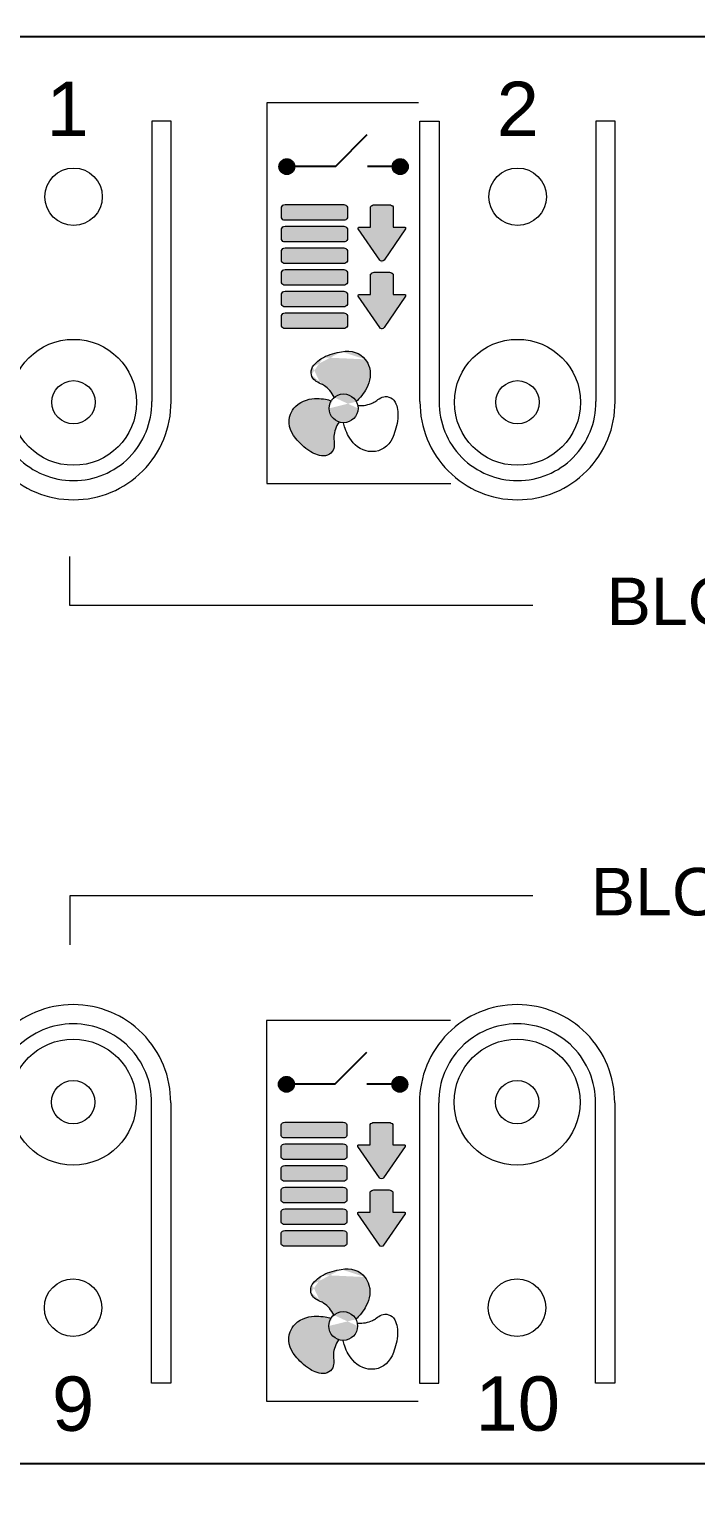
# Model space of a CAD drawing. Header units: millimetres. Extents: x -174 to 283928, y 1291 to 21053.
# Drawn here: x 9625.7 to 9646.7, y 20312.83 to 20358.98 of the extents above; entities that cross this region are included whole.
import ezdxf
from ezdxf.enums import TextEntityAlignment as Align

# ---------------------------------------------------------------- set-up
doc = ezdxf.new("R2010")
doc.units = ezdxf.units.MM
doc.layers.add('Enclosure', color=7, linetype='Continuous')
doc.layers.add('Serigraph', color=7, linetype='Continuous')
doc.styles.add('Arial', font='arial.ttf')
doc.styles.add('Arial Rounded', font='')
doc.styles.get('Arial Rounded').set_extended_font_data('Arial Rounded MT Bold')

# ---------------------------------------------------------------- blocks, each defined once
blk = doc.blocks.new('*U204')
at = {"ltscale": 2}
blk.add_lwpolyline([(0, 20), (0, -20), (839.99999645911, -20.00000000765696), (839.99999645911, 19.99999999234304), (0, 19.9999999996071)], dxfattribs=at)
for points in [[(290.2340403863927, 2.999999997493259), (306.2340403863927, 2.999999997493259, -0.414213562373095), (308.2340403863927, 0.9999999974932585), (308.2340403863927, -1.000000002506741, -0.414213562373095), (306.2340403863927, -3.000000002506741), (290.2340403863927, -3.000000002506741, -0.414213562373095), (288.2340403863927, -1.000000002506741), (288.2340403863927, 0.9999999974932585, -0.414213562373095)], [(315.2340403863927, 2.999999997265373), (331.2340403863927, 2.999999997265373, -0.414213562373095), (333.2340403863927, 0.9999999972653733), (333.2340403863927, -1.000000002734627, -0.414213562373095), (331.2340403863927, -3.000000002734627), (315.2340403863927, -3.000000002734627, -0.414213562373095), (313.2340403863927, -1.000000002734627), (313.2340403863927, 0.9999999972653733, -0.414213562373095)]]:
    blk.add_lwpolyline(points, format="xyb", close=True, dxfattribs=at)
blk = doc.blocks.new('ZIOMB16V3_ENCLOSURE')
at = {"layer": 'Enclosure'}
for p, q in [((140.9676025996122, 19.9670983456476), (0.967602599612178, 19.9670983456476)), ((140.9676025996122, -25.03291113746002), (0.967602599612178, -25.03291113746002))]:
    blk.add_line(p, q, dxfattribs=at)
at = {"layer": 'Enclosure', "lineweight": 9}
for points in [[(16.05066957827114, 8.460260088272946), (16.05066957827114, 17.30484503019244), (15.44685846946288, 17.30484503019244), (15.44685845767037, 8.460260088272946)], [(23.89393986336984, 8.460260088272946), (23.89393986336984, 17.30484503019244), (24.4977509721781, 17.30484503019244), (24.4977509839706, 8.460260088272946)], [(30.04120234387085, 8.460260088272946), (30.04120234387085, 17.30484503019244), (29.43739123506259, 17.30484503019244), (29.43739122327008, 8.460260088272946)], [(16.04117084787901, -13.65118074435239), (16.04117084787901, -22.49576568627188), (15.43735973907075, -22.49576568627188), (15.43735972727825, -13.65118074435239)], [(23.88193540856753, -13.65124333084375), (23.88193540856753, -22.49582827276325), (24.48574651737579, -22.49582827276325), (24.4857465291683, -13.65124333084375)], [(30.02919788906854, -13.65124333084375), (30.02919788906854, -22.49582827276325), (29.42538678026028, -22.49582827276325), (29.42538676846778, -13.65124333084375)]]:
    blk.add_lwpolyline(points, dxfattribs=at)
for centre, radius in [((12.97954406243218, 14.92056423708919), 0.9057641153867734), ((26.97007682803189, 14.92056423708919), 0.9057641153867734), ((12.97703833802063, 8.438332131873096), 1.986127310598921), ((26.96757110362034, 8.438332131873096), 1.986127310598921), ((12.97647093940816, 8.438898955153775), 0.6831023214353465), ((26.96700370500787, 8.438898955153775), 0.6831023214353465), ((12.96753960762851, -13.62925278795254), 1.986127310598921), ((26.95556664881804, -13.6293153744439), 1.986127310598921), ((12.96810700624098, -13.62981961123322), 0.6831023214353465), ((26.95613404743051, -13.62988219772458), 0.6831023214353465), ((12.96503388321696, -20.11148489316864), 0.9057641153867734), ((26.95306092440649, -20.11154747966001), 0.9057641153867734)]:
    blk.add_circle(centre, radius, dxfattribs=at)
for centre, radius, start, end in [((12.97703833802063, 8.438332131872187), 3.073709458669156, 179.5912463330232, 269.9532917957442), ((12.97760573663311, 8.438898955153775), 2.470484923534017, 179.4912400767099, 269.9287277477251), ((12.97647093940816, 8.438898955153775), 2.470484923534017, 270.0712722522228, 0.5087599231859065), ((12.97703833802063, 8.438332131872187), 3.073709458669156, 270.0467082042558, 0.4087536669767632), ((26.96757110362034, 8.438332131872187), 3.073709458669156, 179.5912463330232, 269.9532917957442), ((26.96813850223282, 8.438898955153775), 2.470484923534017, 179.4912400767099, 269.9287277477251), ((26.96700370500787, 8.438898955153775), 2.470484923534017, 270.0712722522228, 0.5087599231859065), ((26.96757110362034, 8.438332131872187), 3.073709458669156, 270.0467082042558, 0.4087536669767632), ((12.96753960762851, -13.62925278795163), 3.073709458669156, 90.04670820428187, 180.4087536669767), ((12.96753960762851, -13.62925278795163), 3.073709458669156, 359.5912463330233, 89.95329179571814), ((26.95556664881804, -13.62931537444299), 3.073709458669156, 90.04670820428187, 180.4087536669767), ((26.95556664881804, -13.62931537444299), 3.073709458669156, 359.5912463330233, 89.95329179571814), ((12.96810700624098, -13.62981961123322), 2.470484923534017, 90.07127225222281, 180.5087599232379), ((12.96697220901603, -13.62981961123322), 2.470484923534017, 359.491240076762, 89.92872774775113), ((26.95613404743051, -13.62988219772458), 2.470484923534017, 90.07127225222281, 180.5087599232379), ((26.95499925020556, -13.62988219772458), 2.470484923534017, 359.491240076762, 89.92872774775113)]:
    blk.add_arc(centre, radius, start, end, dxfattribs=at)
blk = doc.blocks.new('ZIOMB16V3_SERIGRAPH')
at = {"layer": 'Serigraph'}
h = blk.add_hatch(color=256, dxfattribs=at)
h.dxf.hatch_style = 1
h.paths.add_polyline_path([(18.98179144393703, 18.47388777878439, 1), (18.48179144393703, 18.47388777878439, 1)])
h = blk.add_hatch(color=256, dxfattribs=at)
h.dxf.hatch_style = 1
h.paths.add_polyline_path([(22.55550120680459, 18.47388777878439, 1), (22.05550120680459, 18.47388777878439, 1)])
h = blk.add_hatch(color=256, dxfattribs=at)
h.dxf.hatch_style = 1
h.paths.add_polyline_path([(20.63819910415919, 17.19519479148891, 0.3758706826029284), (20.52310683308383, 17.27551898705076), (18.67870441032824, 17.27550951817955), (18.67870441032824, 17.2755190005895, 0.3754197289689309), (18.56365269255207, 17.19535826221579), (18.56365269255207, 16.86277043776533, 0.3754197289689291), (18.67870441032824, 16.78260969939163), (20.52310682584698, 16.78260968585289, 0.3754197289689312), (20.63815854480004, 16.86277042253766)])
h = blk.add_hatch(color=256, dxfattribs=at)
h.dxf.hatch_style = 1
h.paths.add_polyline_path([(20.9419833187203, 16.56997114966759), (21.37235915244605, 16.56997114966759), (21.37235915244605, 17.26849475250526), (21.72646527483289, 17.26849475250526), (22.08057139721973, 17.26849475250526), (22.08057139721973, 16.56997114966759), (22.51094723094547, 16.56997114966759), (21.72646527483289, 15.42969452754403)])
h = blk.add_hatch(color=256, dxfattribs=at)
h.dxf.hatch_style = 1
h.paths.add_polyline_path([(20.63819909733752, 16.5123631714963, 0.3758706826029281), (20.52310682626217, 16.59268736705814), (18.67870440350657, 16.59267789818693), (18.67870440350657, 16.59268738059688, 0.3754197289689311), (18.5636526857304, 16.51252664222318), (18.5636526857304, 16.17993881777272, 0.3754197289689294), (18.67870440350657, 16.09977807939901), (20.52310681902532, 16.09977806586028, 0.3754197289689312), (20.63815853797837, 16.17993880254505)])
h = blk.add_hatch(color=256, dxfattribs=at)
h.dxf.hatch_style = 1
h.paths.add_polyline_path([(20.638199104161, 15.82936466256012, 0.3758706826029281), (20.52310683308565, 15.90968885812197), (18.67870441033005, 15.90967938925075), (18.67870441033005, 15.9096888716607, 0.3754197289689311), (18.56365269255389, 15.829528133287), (18.56365269255389, 15.49694030883654, 0.37541972896893), (18.67870441033005, 15.41677957046283), (20.5231068258488, 15.4167795569241, 0.3754197289689312), (20.63815854480186, 15.49694029360887)])
h = blk.add_hatch(color=256, dxfattribs=at)
h.dxf.hatch_style = 1
h.paths.add_polyline_path([(20.63819909733934, 15.14653304256751, 0.3758706826029272), (20.52310682626398, 15.22685723812935), (18.67870440350839, 15.22684776925814), (18.67870440350839, 15.22685725166809, 0.3754197289689309), (18.56365268573222, 15.14669651329439), (18.56365268573222, 14.81410868884393, 0.37541972896893), (18.67870440350839, 14.73394795047022), (20.52310681902714, 14.73394793693148, 0.3754197289689313), (20.63815853798019, 14.81410867361626)])
h = blk.add_hatch(color=256, dxfattribs=at)
h.dxf.hatch_style = 1
h.paths.add_polyline_path([(20.9419833187203, 14.4441353545011), (21.37235915244605, 14.4441353545011), (21.37235915244605, 15.14265895733877), (21.72646527483289, 15.14265895733877), (22.08057139721973, 15.14265895733877), (22.08057139721973, 14.4441353545011), (22.51094723094547, 14.4441353545011), (21.72646527483289, 13.30385873237753)])
h = blk.add_hatch(color=256, dxfattribs=at)
h.dxf.hatch_style = 1
h.paths.add_polyline_path([(20.63819910416282, 14.46353453363133, 0.3758706826029284), (20.52310683308747, 14.54385872919317), (18.67870441033187, 14.54384926032196), (18.67870441033187, 14.54385874273191, 0.3754197289689309), (18.5636526925557, 14.4636980043582), (18.5636526925557, 14.13111017990775, 0.3754197289689291), (18.67870441033187, 14.05094944153404), (20.52310682585062, 14.0509494279953, 0.3754197289689312), (20.63815854480367, 14.13111016468008)])
h = blk.add_hatch(color=256, dxfattribs=at)
h.dxf.hatch_style = 1
h.paths.add_polyline_path([(20.63819911098631, 13.78053602469515, 0.3758706826029283), (20.52310683991095, 13.86086022025699), (18.67870441715536, 13.86085075138578), (18.67870441715536, 13.86086023379573, 0.3754197289689311), (18.56365269937919, 13.78069949542203), (18.56365269937919, 13.44811167097157, 0.3754197289689291), (18.67870441715536, 13.36795093259786), (20.5231068326741, 13.36795091905912, 0.3754197289689312), (20.63815855162716, 13.4481116557439)])
h = blk.add_hatch(color=256, dxfattribs=at)
h.dxf.hatch_style = 1
edge = h.paths.add_edge_path()
edge.add_spline(control_points=[(21.05513801332313, 11.20903050301456), (21.00997610739591, 11.15769411646431), (20.96862580703078, 11.11327314693369), (20.92695582251486, 11.07312138893064)], knot_values=[10, 10, 10, 10, 11, 11, 11, 11], degree=3, periodic=0)
edge.add_arc((20.51917187432195, 10.85165161859493), 0.4552845050672384, 0, 27.625678477669283, ccw=False)
edge.add_arc((20.51917187432195, 10.85165161859493), 0.4552845050672384, -180, 0, ccw=False)
edge.add_arc((20.51917187432195, 10.85165161859493), 0.4552845050672384, 130.5380757289573, 180, ccw=False)
edge.add_spline(control_points=[(20.22325823956385, 11.19765610023967), (20.22300612820004, 11.1981782792576), (20.22275360205435, 11.19870021405165), (20.22250065552612, 11.19922190132308)], knot_values=[-0.003391262815385, -0.003391262815385, -0.003391262815385, -0.0033912628115293, 0, 0, 0, 0], degree=3, periodic=0)
edge.add_spline(control_points=[(20.22250065552612, 11.19922190132308), (20.14791294526799, 11.35305464727423), (20.03677231739971, 11.48536492188793), (19.91430593031032, 11.56566843789403)], knot_values=[0, 0, 0, 0, 1, 1, 1, 1], degree=3, periodic=0)
edge.add_spline(control_points=[(19.50513200606087, 11.90865195243384), (19.54440169457416, 11.7453634321904), (19.67671196584592, 11.68418316120858), (19.79265208626088, 11.62938906614852)], knot_values=[2, 2, 2, 2, 3, 3, 3, 3], degree=3, periodic=0)
edge.add_spline(control_points=[(19.54440169457416, 12.15658376569024), (19.49772263086947, 12.07441026446975), (19.48343312157226, 11.99086073639444), (19.50513200606087, 11.90865195243384)], knot_values=[3, 3, 3, 3, 4, 4, 4, 4], degree=3, periodic=0)
edge.add_spline(control_points=[(19.88449201585058, 12.4577219507122), (19.7933577410588, 12.4074087636194), (19.62830404792999, 12.30127828200818), (19.54440169457416, 12.15658376569024)], knot_values=[4, 4, 4, 4, 5, 5, 5, 5], degree=3, periodic=0)
edge.add_spline(control_points=[(20.45868331043061, 12.63791090336633), (20.27591872238077, 12.60520380348168), (20.06418700560676, 12.55711342900247), (19.88449201585058, 12.4577219507122)], knot_values=[5, 5, 5, 5, 6, 6, 6, 6], degree=3, periodic=0)
edge.add_spline(control_points=[(21.20448984753489, 12.39587130767302), (21.03876682242458, 12.60520380348168), (20.76638407730002, 12.69372819788384), (20.45868331043061, 12.63791090336633)], knot_values=[6, 6, 6, 6, 7, 7, 7, 7], degree=3, periodic=0)
edge.add_spline(control_points=[(21.20448984753489, 12.39587130767302), (21.26030714064177, 12.32505884869931), (21.30666865969556, 12.23272391838816), (21.33302486573279, 12.14158860123405)], knot_values=[7, 7, 7, 7, 8, 8, 8, 8], degree=3, periodic=0)
edge.add_spline(control_points=[(21.33302486573279, 12.14158860123405), (21.41174065645441, 11.86250212864831), (21.31009108537887, 11.59943401997532), (21.21034678220963, 11.42697198735857)], knot_values=[8, 8, 8, 8, 9, 9, 9, 9], degree=3, periodic=0)
edge.add_spline(control_points=[(21.21034678220963, 11.42697198735857), (21.16606694475718, 11.35047900726147), (21.11406018746288, 11.27762014937468), (21.05513801332313, 11.20903050301456)], knot_values=[9, 9, 9, 9, 10, 10, 10, 10], degree=3, periodic=0)
h = blk.add_hatch(color=256, dxfattribs=at)
h.dxf.hatch_style = 1
edge = h.paths.add_edge_path()
edge.add_spline(control_points=[(19.00482276695879, 10.90962117224751), (18.93937328610332, 10.84173718068575), (18.88249751082617, 10.75578842629636), (18.84979041176734, 10.67153324342178)], knot_values=[7, 7, 7, 7, 8, 8, 8, 8], degree=3, periodic=0)
edge.add_spline(control_points=[(18.84979041176734, 10.67153324342178), (18.75106930802917, 10.4231074718067), (18.81136750899009, 10.14282138606484), (19.01311421062542, 9.905051001898185)], knot_values=[6, 6, 6, 6, 7, 7, 7, 7], degree=3, periodic=0)
edge.add_spline(control_points=[(19.01311421062542, 9.905051001898185), (19.13233458572563, 9.762261753533835), (19.27960473833605, 9.603066031118372), (19.45584201966972, 9.497288376907248)], knot_values=[5, 5, 5, 5, 6, 6, 6, 6], degree=3, periodic=0)
edge.add_spline(control_points=[(19.45584201966972, 9.497288376907248), (19.54440169457416, 9.444046722402504), (19.71996964207278, 9.353581777306658), (19.88533880158661, 9.353581777306658)], knot_values=[4, 4, 4, 4, 5, 5, 5, 5], degree=3, periodic=0)
edge.add_spline(control_points=[(19.88533880158661, 9.353581777306658), (19.98095502429237, 9.353581777306658), (20.06020005609912, 9.382548906761599), (20.12067467075553, 9.442494281847187)], knot_values=[3, 3, 3, 3, 4, 4, 4, 4], degree=3, periodic=0)
edge.add_spline(control_points=[(20.12067467075553, 9.442494281847187), (20.24180136515065, 9.559985805704287), (20.22920437593689, 9.704009949963961), (20.21886758421783, 9.831839316611307)], knot_values=[2, 2, 2, 2, 3, 3, 3, 3], degree=3, periodic=0)
edge.add_spline(control_points=[(20.21886758421783, 9.831839316611307), (20.214385625555, 9.87957686369225), (20.21061037248114, 9.926785169674416), (20.21300959873338, 9.96933615399064)], knot_values=[1, 1, 1, 1, 2, 2, 2, 2], degree=3, periodic=0)
edge.add_spline(control_points=[(20.21300959873338, 9.96933615399064), (20.22214782813603, 10.11593593826308), (20.28159924336046, 10.2775308869908), (20.376333397591, 10.4193322186378)], knot_values=[0, 0, 0, 0, 1, 1, 1, 1], degree=3, periodic=0)
edge.add_arc((20.51917187432195, 10.85165161859493), 0.4552845050672384, 148.0041039167228, 251.7168284288103, ccw=False)
edge.add_spline(control_points=[(20.13305143659477, 11.09288799256171), (20.0780839526517, 11.10818160657379), (20.01778835766959, 11.12277254574326), (19.9521995920029, 11.13617164512686)], knot_values=[10, 10, 10, 10, 10.996754785895, 10.996754785895, 10.996754785895, 10.996754785895], degree=3, periodic=0)
edge.add_spline(control_points=[(19.9521995920029, 11.13617164512686), (19.86279313136197, 11.15271925013837), (19.77335138798276, 11.16062258387535), (19.68567378155308, 11.16062258387535)], knot_values=[9, 9, 9, 9, 10, 10, 10, 10], degree=3, periodic=0)
edge.add_spline(control_points=[(19.68567378155308, 11.16062258387535), (19.48618517521459, 11.16062258387535), (19.20709870967925, 11.11771877216085), (19.00482276695879, 10.90962117224751)], knot_values=[8, 8, 8, 8, 9, 9, 9, 9], degree=3, periodic=0)
h = blk.add_hatch(color=256, dxfattribs=at)
h.dxf.hatch_style = 1
h.paths.add_polyline_path([(18.96933118831657, -10.46367920589656, 1), (18.46933118831657, -10.46367920589656, 1)])
h = blk.add_hatch(color=256, dxfattribs=at)
h.dxf.hatch_style = 1
h.paths.add_polyline_path([(22.54304095118414, -10.46367920589656, 1), (22.04304095118414, -10.46367920589656, 1)])
h = blk.add_hatch(color=256, dxfattribs=at)
h.dxf.hatch_style = 1
h.paths.add_polyline_path([(20.51064657022653, -12.15495729882806, 0.3754197289689312), (20.62569828917958, -12.07479656214329), (20.62573884853873, -11.74237219319204, 0.3758706826029283), (20.51064657746338, -11.66204799763019), (18.66624415470778, -11.66205746650141), (18.66624415470778, -11.66204798409146, 0.3754197289689309), (18.55119243693161, -11.74220872246516), (18.55119243693161, -12.07479654691562, 0.3754197289689291), (18.66624415470778, -12.15495728528933)])
h = blk.add_hatch(color=256, dxfattribs=at)
h.dxf.hatch_style = 1
h.paths.add_polyline_path([(22.46009308316707, -12.42340292824084, 0.5254335897127662), (22.42164879048642, -12.36759583501336), (22.06811114159927, -12.36759583501336), (22.06811114159927, -11.72908172482786, 0.24962253170569), (21.9554005295663, -11.66907223217569), (21.71400501921244, -11.66907223217569), (21.47260950885857, -11.66907223217569, 0.24962253170569), (21.3598988968256, -11.72908172482786), (21.3598988968256, -12.36759583501336), (21.00636124793846, -12.36759583501336, 0.5254335897127645), (20.96791695525781, -12.42340292824084), (21.6463814578633, -13.40957884374003, 0.2593702651017236), (21.71400501922653, -13.44811368980592, 0.2593702650229525), (21.78162858056158, -13.40957884374003)])
h = blk.add_hatch(color=256, dxfattribs=at)
h.dxf.hatch_style = 1
h.paths.add_polyline_path([(20.51064656340486, -12.83778891882068, 0.3754197289689312), (20.62569828235792, -12.7576281821359), (20.62573884171706, -12.42520381318465, 0.3758706826029283), (20.51064657064171, -12.34487961762281), (18.66624414788612, -12.34488908649402), (18.66624414788612, -12.34487960408407, 0.3754197289689311), (18.55119243010995, -12.42504034245778), (18.55119243010995, -12.75762816690823, 0.3754197289689294), (18.66624414788612, -12.83778890528194)])
h = blk.add_hatch(color=256, dxfattribs=at)
h.dxf.hatch_style = 1
h.paths.add_polyline_path([(18.6662441547096, -13.0278875954302), (18.6662441547096, -13.02787811302025, 0.3754197289689311), (18.55119243693343, -13.10803885139395), (18.55119243693343, -13.44062667584441, 0.37541972896893), (18.6662441547096, -13.52078741421812), (20.51064657022835, -13.52078742775686, 0.3754197289689312), (20.6256982891814, -13.44062669107208), (20.62573884854055, -13.10820232212083, 0.3758706826029281), (20.5106465774652, -13.02787812655899)])
h = blk.add_hatch(color=256, dxfattribs=at)
h.dxf.hatch_style = 1
h.paths.add_polyline_path([(20.51064656340668, -14.20361904774947, 0.3754197289689313), (20.62569828235973, -14.12345831106469), (20.62573884171889, -13.79103394211344, 0.375870682602925), (20.51064657064353, -13.7107097465516), (18.66624414788794, -13.71071921542281), (18.66624414788794, -13.71070973301286, 0.3754197289689309), (18.55119243011177, -13.79087047138657), (18.55119243011177, -14.12345829583702, 0.37541972896893), (18.66624414788794, -14.20361903421073)])
h = blk.add_hatch(color=256, dxfattribs=at)
h.dxf.hatch_style = 1
h.paths.add_polyline_path([(22.46009308316707, -14.54923872340734, 0.5254335897127662), (22.42164879048642, -14.49343163017985), (22.06811114159927, -14.49343163017985), (22.06811114159927, -13.85491751999436, 0.24962253170569), (21.9554005295663, -13.79490802734219), (21.71400501921244, -13.79490802734219), (21.47260950885857, -13.79490802734219, 0.24962253170569), (21.3598988968256, -13.85491751999436), (21.3598988968256, -14.49343163017985), (21.00636124793846, -14.49343163017985, 0.5254335897127645), (20.96791695525781, -14.54923872340734), (21.6463814578633, -15.53541463890653, 0.2593702651017236), (21.71400501922653, -15.57394948497242, 0.2593702650229525), (21.78162858056158, -15.53541463890653)])
h = blk.add_hatch(color=256, dxfattribs=at)
h.dxf.hatch_style = 1
h.paths.add_polyline_path([(20.51064657023017, -14.88661755668565, 0.3754197289689312), (20.62569828918322, -14.80645682000087), (20.62573884854237, -14.47403245104962, 0.3758706826029283), (20.51064657746701, -14.39370825548778), (18.66624415471142, -14.39371772435899), (18.66624415471142, -14.39370824194904, 0.3754197289689309), (18.55119243693525, -14.47386898032275), (18.55119243693525, -14.8064568047732, 0.3754197289689291), (18.66624415471142, -14.88661754314691)])
h = blk.add_hatch(color=256, dxfattribs=at)
h.dxf.hatch_style = 1
h.paths.add_polyline_path([(20.51064657705365, -15.56961606562183, 0.3754197289689312), (20.6256982960067, -15.48945532893705), (20.62573885536585, -15.1570309599858, 0.3758706826029283), (20.5106465842905, -15.07670676442396), (18.6662441615349, -15.07671623329517), (18.6662441615349, -15.07670675088522, 0.3754197289689311), (18.55119244375874, -15.15686748925893), (18.55119244375874, -15.48945531370938, 0.3754197289689291), (18.6662441615349, -15.56961605208309)])
h = blk.add_hatch(color=256, dxfattribs=at)
h.dxf.hatch_style = 1
edge = h.paths.add_edge_path()
edge.add_spline(control_points=[(21.04267775770268, -17.72853648166639), (20.99751585177546, -17.77987286821664), (20.95616555141032, -17.82429383774726), (20.9144955668944, -17.86444559575031)], knot_values=[10, 10, 10, 10, 11, 11, 11, 11], degree=3, periodic=0)
edge.add_arc((20.5067116187015, -18.08591536608602), 0.4552845050672384, 0, 27.62567847781071, ccw=False)
edge.add_arc((20.5067116187015, -18.08591536608602), 0.4552845050672384, -180, 0, ccw=False)
edge.add_arc((20.5067116187015, -18.08591536608602), 0.4552845050672384, 130.5380757289573, 180, ccw=False)
edge.add_spline(control_points=[(20.21079798394339, -17.73991088444129), (20.21054587257959, -17.73938870542335), (20.2102933464339, -17.7388667706293), (20.21004039990566, -17.73834508335787)], knot_values=[-0.003391262815385, -0.003391262815385, -0.003391262815385, -0.0033912628115293, 0, 0, 0, 0], degree=3, periodic=0)
edge.add_spline(control_points=[(20.21004039990566, -17.73834508335787), (20.13545268964754, -17.58451233740672), (20.02431206177925, -17.45220206279302), (19.90184567468986, -17.37189854678692)], knot_values=[0, 0, 0, 0, 1, 1, 1, 1], degree=3, periodic=0)
edge.add_spline(control_points=[(19.49267175044042, -17.02891503224711), (19.53194143895371, -17.19220355249055), (19.66425171022547, -17.25338382347237), (19.78019183064043, -17.30817791853243)], knot_values=[2, 2, 2, 2, 3, 3, 3, 3], degree=3, periodic=0)
edge.add_spline(control_points=[(19.53194143895371, -16.78098321899071), (19.48526237524902, -16.86315672021121), (19.4709728659518, -16.94670624828652), (19.49267175044042, -17.02891503224711)], knot_values=[3, 3, 3, 3, 4, 4, 4, 4], degree=3, periodic=0)
edge.add_spline(control_points=[(19.87203176023013, -16.47984503396876), (19.78089748543834, -16.53015822106155), (19.61584379230953, -16.63628870267277), (19.53194143895371, -16.78098321899071)], knot_values=[4, 4, 4, 4, 5, 5, 5, 5], degree=3, periodic=0)
edge.add_spline(control_points=[(20.44622305481016, -16.29965608131462), (20.26345846676031, -16.33236318119927), (20.0517267499863, -16.38045355567848), (19.87203176023013, -16.47984503396876)], knot_values=[5, 5, 5, 5, 6, 6, 6, 6], degree=3, periodic=0)
edge.add_spline(control_points=[(21.19202959191444, -16.54169567700793), (21.02630656680412, -16.33236318119927), (20.75392382167956, -16.24383878679711), (20.44622305481016, -16.29965608131462)], knot_values=[6, 6, 6, 6, 7, 7, 7, 7], degree=3, periodic=0)
edge.add_spline(control_points=[(21.19202959191444, -16.54169567700793), (21.24784688502132, -16.61250813598164), (21.29420840407511, -16.70484306629279), (21.32056461011234, -16.7959783834469)], knot_values=[7, 7, 7, 7, 8, 8, 8, 8], degree=3, periodic=0)
edge.add_spline(control_points=[(21.32056461011234, -16.7959783834469), (21.39928040083396, -17.07506485603264), (21.29763082975842, -17.33813296470563), (21.19788652658917, -17.51059499732238)], knot_values=[8, 8, 8, 8, 9, 9, 9, 9], degree=3, periodic=0)
edge.add_spline(control_points=[(21.19788652658917, -17.51059499732238), (21.15360668913672, -17.58708797741948), (21.10159993184243, -17.65994683530627), (21.04267775770268, -17.72853648166639)], knot_values=[9, 9, 9, 9, 10, 10, 10, 10], degree=3, periodic=0)
h = blk.add_hatch(color=256, dxfattribs=at)
h.dxf.hatch_style = 1
edge = h.paths.add_edge_path()
edge.add_spline(control_points=[(18.99236251133834, -18.02794581243344), (18.92691303048286, -18.0958298039952), (18.87003725520571, -18.18177855838459), (18.83733015614689, -18.26603374125918)], knot_values=[7, 7, 7, 7, 8, 8, 8, 8], degree=3, periodic=0)
edge.add_spline(control_points=[(18.83733015614689, -18.26603374125918), (18.73860905240872, -18.51445951287425), (18.79890725336963, -18.79474559861612), (19.00065395500496, -19.03251598278277)], knot_values=[6, 6, 6, 6, 7, 7, 7, 7], degree=3, periodic=0)
edge.add_spline(control_points=[(19.00065395500496, -19.03251598278277), (19.11987433010517, -19.17530523114712), (19.26714448271559, -19.33450095356258), (19.44338176404926, -19.4402786077737)], knot_values=[5, 5, 5, 5, 6, 6, 6, 6], degree=3, periodic=0)
edge.add_spline(control_points=[(19.44338176404926, -19.4402786077737), (19.53194143895371, -19.49352026227845), (19.70750938645233, -19.5839852073743), (19.87287854596616, -19.5839852073743)], knot_values=[4, 4, 4, 4, 5, 5, 5, 5], degree=3, periodic=0)
edge.add_spline(control_points=[(19.87287854596616, -19.5839852073743), (19.96849476867192, -19.5839852073743), (20.04773980047866, -19.55501807791936), (20.10821441513508, -19.49507270283376)], knot_values=[3, 3, 3, 3, 4, 4, 4, 4], degree=3, periodic=0)
edge.add_spline(control_points=[(20.10821441513508, -19.49507270283376), (20.2293411095302, -19.37758117897667), (20.21674412031643, -19.23355703471699), (20.20640732859738, -19.10572766806964)], knot_values=[2, 2, 2, 2, 3, 3, 3, 3], degree=3, periodic=0)
edge.add_spline(control_points=[(20.20640732859738, -19.10572766806964), (20.20192536993454, -19.0579901209887), (20.19815011686069, -19.01078181500654), (20.20054934311293, -18.96823083069032)], knot_values=[1, 1, 1, 1, 2, 2, 2, 2], degree=3, periodic=0)
edge.add_spline(control_points=[(20.20054934311293, -18.96823083069032), (20.20968757251558, -18.82163104641788), (20.26913898774001, -18.66003609769015), (20.36387314197054, -18.51823476604315)], knot_values=[0, 0, 0, 0, 1, 1, 1, 1], degree=3, periodic=0)
edge.add_arc((20.5067116187015, -18.08591536608602), 0.4552845050672384, 148.0041039167228, 251.7168284288103, ccw=False)
edge.add_spline(control_points=[(20.12059118097432, -17.84467899211924), (20.06562369703124, -17.82938537810716), (20.00532810204914, -17.81479443893769), (19.93973933638244, -17.80139533955409)], knot_values=[10, 10, 10, 10, 10.996754785895, 10.996754785895, 10.996754785895, 10.996754785895], degree=3, periodic=0)
edge.add_spline(control_points=[(19.93973933638244, -17.80139533955409), (19.85033287574151, -17.78484773454258), (19.7608911323623, -17.7769444008056), (19.67321352593262, -17.7769444008056)], knot_values=[9, 9, 9, 9, 10, 10, 10, 10], degree=3, periodic=0)
edge.add_spline(control_points=[(19.67321352593262, -17.7769444008056), (19.47372491959413, -17.7769444008056), (19.1946384540588, -17.8198482125201), (18.99236251133834, -18.02794581243344)], knot_values=[8, 8, 8, 8, 9, 9, 9, 9], degree=3, periodic=0)
at = {"layer": 'Serigraph', "lineweight": 5}
for p, q in [((11.89281713500403, 4.634672787869419), (11.89281713500403, 6.176523343039207)), ((26.48296518691204, 4.634672787869419), (11.89281713500403, 4.634672787869419)), ((26.48296518691204, -4.521180543175261), (11.89281713500403, -4.521180543175261)), ((11.89281713500403, -4.521180543175261), (11.89281713500403, -6.063066376122889))]:
    blk.add_line(p, q, dxfattribs=at)
for points in [[(22.87957316457255, 20.4838396225017), (18.10588914256982, 20.4838396225017), (18.10588914256982, 8.482203950068081), (23.89688037832616, 8.482203950068081)], [(20.22250065552612, 11.19922190132308), (20.22250065552612, 11.19922190132308)], [(20.97518732673575, 10.94303392693052), (20.97518732673575, 10.94303392693052)], [(23.88561973583137, -8.45355094847966), (18.09342888694937, -8.45355094847966), (18.09342888694937, -20.45536303461287), (22.86813610838271, -20.45536303461287)], [(20.21004039990566, -17.73834508335787), (20.21004039990566, -17.73834508335787)], [(20.9627270711153, -17.99453305775043), (20.9627270711153, -17.99453305775043)]]:
    blk.add_lwpolyline(points, dxfattribs=at)
at = {"layer": 'Serigraph'}
for points in [[(21.25272135175578, 19.47549419898257), (20.2602593114741, 18.4738877787853), (18.98179144393703, 18.47388777878439)], [(22.05550120680459, 18.47388777878439), (21.26921699302852, 18.47388777878439)], [(21.24026109613533, -9.46207278569838), (20.24779905585365, -10.46367920589566), (18.96933118831657, -10.46367920589656)], [(22.04304095118414, -10.46367920589656), (21.25675673740807, -10.46367920589656)]]:
    blk.add_lwpolyline(points, dxfattribs=at)
at = {"layer": 'Serigraph', "lineweight": 5}
for points in [[(18.67870441032824, 16.78260969939163), (18.67870441032824, 16.78260969939163, -0.3754197289689309), (18.56365269255207, 16.86277043776533), (18.56365269255207, 17.19535826221579), (18.56365269255207, 17.19535826221579, -0.3754197289689309), (18.67870441032824, 17.2755190005895), (18.67870441032824, 17.27550951817955), (20.52310683308383, 17.27551898705076, -0.3754197289689309), (20.63815854968311, 17.19535824698812), (20.63819912410258, 17.19535824698812), (20.63815854480004, 16.86277042253766, -0.3754197289689309), (20.52310682584698, 16.78260968585289), (18.67870440309139, 16.78260969939163)], [(21.72646527484699, 15.48945329487503, -0.2593702651017197), (21.65884171348375, 15.52798814094092), (20.98037721087826, 16.51416405644011, -0.5254335897127634), (21.01882150355891, 16.56997114966759), (21.37235915244605, 16.56997114966759), (21.37235915244605, 17.20848525985309, -0.2496225317056901), (21.48506976447902, 17.26849475250526), (21.72646527483289, 17.26849475250526), (21.96786078518676, 17.26849475250526, -0.2496225317056901), (22.08057139721973, 17.20848525985309), (22.08057139721973, 16.56997114966759), (22.43410904610687, 16.56997114966759, -0.5254335897127634), (22.47255333878752, 16.51416405644011), (21.79408883618203, 15.52798814094092, -0.2593702650229485), (21.72646527484699, 15.48945329487503)], [(18.67870440350657, 16.09977807939901), (18.67870440350657, 16.09977807939901, -0.3754197289689309), (18.5636526857304, 16.17993881777272), (18.5636526857304, 16.51252664222318), (18.5636526857304, 16.51252664222318, -0.3754197289689309), (18.67870440350657, 16.59268738059688), (18.67870440350657, 16.59267789818693), (20.52310682626217, 16.59268736705814, -0.3754197289689309), (20.63815854286145, 16.51252662699551), (20.63819911728092, 16.51252662699551), (20.63815853797837, 16.17993880254505, -0.3754197289689309), (20.52310681902532, 16.09977806586028), (18.67870439626972, 16.09977807939901)], [(18.67870441033005, 15.41677957046283), (18.67870441033005, 15.41677957046283, -0.3754197289689309), (18.56365269255389, 15.49694030883654), (18.56365269255389, 15.829528133287), (18.56365269255389, 15.829528133287, -0.3754197289689309), (18.67870441033005, 15.9096888716607), (18.67870441033005, 15.90967938925075), (20.52310683308565, 15.90968885812197, -0.3754197289689309), (20.63815854968493, 15.82952811805933), (20.63819912410441, 15.82952811805933), (20.63815854480186, 15.49694029360887, -0.3754197289689309), (20.5231068258488, 15.4167795569241), (18.67870440309321, 15.41677957046283)], [(18.67870440350839, 14.73394795047022), (18.67870440350839, 14.73394795047022, -0.3754197289689309), (18.56365268573222, 14.81410868884393), (18.56365268573222, 15.14669651329439), (18.56365268573222, 15.14669651329439, -0.3754197289689309), (18.67870440350839, 15.22685725166809), (18.67870440350839, 15.22684776925814), (20.52310682626398, 15.22685723812935, -0.3754197289689309), (20.63815854286326, 15.14669649806672), (20.63819911728274, 15.14669649806672), (20.63815853798019, 14.81410867361626, -0.3754197289689309), (20.52310681902714, 14.73394793693148), (18.67870439627154, 14.73394795047022)], [(21.72646527484699, 13.36361749970854, -0.2593702651017197), (21.65884171348375, 13.40215234577442), (20.98037721087826, 14.38832826127361, -0.5254335897127634), (21.01882150355891, 14.4441353545011), (21.37235915244605, 14.4441353545011), (21.37235915244605, 15.08264946468659, -0.2496225317056901), (21.48506976447902, 15.14265895733877), (21.72646527483289, 15.14265895733877), (21.96786078518676, 15.14265895733877, -0.2496225317056901), (22.08057139721973, 15.08264946468659), (22.08057139721973, 14.4441353545011), (22.43410904610687, 14.4441353545011, -0.5254335897127634), (22.47255333878752, 14.38832826127361), (21.79408883618203, 13.40215234577442, -0.2593702650229485), (21.72646527484699, 13.36361749970854)], [(18.67870441033187, 14.05094944153404), (18.67870441033187, 14.05094944153404, -0.3754197289689309), (18.5636526925557, 14.13111017990775), (18.5636526925557, 14.4636980043582), (18.5636526925557, 14.4636980043582, -0.3754197289689309), (18.67870441033187, 14.54385874273191), (18.67870441033187, 14.54384926032196), (20.52310683308747, 14.54385872919317, -0.3754197289689309), (20.63815854968675, 14.46369798913053), (20.63819912410622, 14.46369798913053), (20.63815854480367, 14.13111016468008, -0.3754197289689309), (20.52310682585062, 14.0509494279953), (18.67870440309502, 14.05094944153404)], [(18.67870441715536, 13.36795093259786), (18.67870441715536, 13.36795093259786, -0.3754197289689309), (18.56365269937919, 13.44811167097157), (18.56365269937919, 13.78069949542203), (18.56365269937919, 13.78069949542203, -0.3754197289689309), (18.67870441715536, 13.86086023379573), (18.67870441715536, 13.86085075138578), (20.52310683991095, 13.86086022025699, -0.3754197289689309), (20.63815855651023, 13.78069948019436), (20.63819913092971, 13.78069948019436), (20.63815855162716, 13.4481116557439, -0.3754197289689309), (20.5231068326741, 13.36795091905912), (18.67870440991851, 13.36795093259786)], [(18.66624415470778, -12.15495728528933), (18.66624415470778, -12.15495728528933, -0.3754197289689309), (18.55119243693161, -12.07479654691562), (18.55119243693161, -11.74220872246516), (18.55119243693161, -11.74220872246516, -0.3754197289689309), (18.66624415470778, -11.66204798409146), (18.66624415470778, -11.66205746650141), (20.51064657746338, -11.66204799763019, -0.3754197289689309), (20.62569829406266, -11.74220873769283), (20.62573886848213, -11.74220873769283), (20.62569828917958, -12.07479656214329, -0.3754197289689309), (20.51064657022653, -12.15495729882806), (18.66624414747093, -12.15495728528933)], [(21.71400501922653, -13.44811368980592, -0.2593702651017197), (21.6463814578633, -13.40957884374003), (20.96791695525781, -12.42340292824084, -0.5254335897127634), (21.00636124793846, -12.36759583501336), (21.3598988968256, -12.36759583501336), (21.3598988968256, -11.72908172482786, -0.2496225317056901), (21.47260950885857, -11.66907223217569), (21.71400501921244, -11.66907223217569), (21.9554005295663, -11.66907223217569, -0.2496225317056901), (22.06811114159927, -11.72908172482786), (22.06811114159927, -12.36759583501336), (22.42164879048642, -12.36759583501336, -0.5254335897127634), (22.46009308316707, -12.42340292824084), (21.78162858056158, -13.40957884374003, -0.2593702650229485), (21.71400501922653, -13.44811368980592)], [(18.66624414788612, -12.83778890528194), (18.66624414788612, -12.83778890528194, -0.3754197289689309), (18.55119243010995, -12.75762816690823), (18.55119243010995, -12.42504034245778), (18.55119243010995, -12.42504034245778, -0.3754197289689309), (18.66624414788612, -12.34487960408407), (18.66624414788612, -12.34488908649402), (20.51064657064171, -12.34487961762281, -0.3754197289689309), (20.62569828724099, -12.42504035768545), (20.62573886166047, -12.42504035768545), (20.62569828235792, -12.7576281821359, -0.3754197289689309), (20.51064656340486, -12.83778891882068), (18.66624414064927, -12.83778890528194)], [(18.6662441547096, -13.52078741421812), (18.6662441547096, -13.52078741421812, -0.3754197289689309), (18.55119243693343, -13.44062667584441), (18.55119243693343, -13.10803885139395), (18.55119243693343, -13.10803885139395, -0.3754197289689309), (18.6662441547096, -13.02787811302025), (18.6662441547096, -13.0278875954302), (20.5106465774652, -13.02787812655899, -0.3754197289689309), (20.62569829406448, -13.10803886662162), (20.62573886848395, -13.10803886662162), (20.6256982891814, -13.44062669107208, -0.3754197289689309), (20.51064657022835, -13.52078742775686), (18.66624414747275, -13.52078741421812)], [(18.66624414788794, -14.20361903421073), (18.66624414788794, -14.20361903421073, -0.3754197289689309), (18.55119243011177, -14.12345829583702), (18.55119243011177, -13.79087047138657), (18.55119243011177, -13.79087047138657, -0.3754197289689309), (18.66624414788794, -13.71070973301286), (18.66624414788794, -13.71071921542281), (20.51064657064353, -13.7107097465516, -0.3754197289689309), (20.62569828724281, -13.79087048661424), (20.62573886166228, -13.79087048661424), (20.62569828235973, -14.12345831106469, -0.3754197289689309), (20.51064656340668, -14.20361904774947), (18.66624414065109, -14.20361903421073)], [(21.71400501922653, -15.57394948497242, -0.2593702651017197), (21.6463814578633, -15.53541463890653), (20.96791695525781, -14.54923872340734, -0.5254335897127634), (21.00636124793846, -14.49343163017985), (21.3598988968256, -14.49343163017985), (21.3598988968256, -13.85491751999436, -0.2496225317056901), (21.47260950885857, -13.79490802734219), (21.71400501921244, -13.79490802734219), (21.9554005295663, -13.79490802734219, -0.2496225317056901), (22.06811114159927, -13.85491751999436), (22.06811114159927, -14.49343163017985), (22.42164879048642, -14.49343163017985, -0.5254335897127634), (22.46009308316707, -14.54923872340734), (21.78162858056158, -15.53541463890653, -0.2593702650229485), (21.71400501922653, -15.57394948497242)], [(18.66624415471142, -14.88661754314691), (18.66624415471142, -14.88661754314691, -0.3754197289689309), (18.55119243693525, -14.8064568047732), (18.55119243693525, -14.47386898032275), (18.55119243693525, -14.47386898032275, -0.3754197289689309), (18.66624415471142, -14.39370824194904), (18.66624415471142, -14.39371772435899), (20.51064657746701, -14.39370825548778, -0.3754197289689309), (20.6256982940663, -14.47386899555042), (20.62573886848577, -14.47386899555042), (20.62569828918322, -14.80645682000087, -0.3754197289689309), (20.51064657023017, -14.88661755668565), (18.66624414747457, -14.88661754314691)], [(18.6662441615349, -15.56961605208309), (18.6662441615349, -15.56961605208309, -0.3754197289689309), (18.55119244375874, -15.48945531370938), (18.55119244375874, -15.15686748925893), (18.55119244375874, -15.15686748925893, -0.3754197289689309), (18.6662441615349, -15.07670675088522), (18.6662441615349, -15.07671623329517), (20.5106465842905, -15.07670676442396, -0.3754197289689309), (20.62569830088978, -15.1568675044866), (20.62573887530925, -15.1568675044866), (20.6256982960067, -15.48945532893705, -0.3754197289689309), (20.51064657705365, -15.56961606562183), (18.66624415429805, -15.56961605208309)]]:
    blk.add_lwpolyline(points, format="xyb", dxfattribs=at)
for centre, radius in [((18.73179144393702, 18.47388777878439), 0.25), ((22.30550120680459, 18.47388777878439), 0.25), ((20.51917187432195, 10.85165161859493), 0.4552845050672384), ((18.71933118831657, -10.46367920589656), 0.25), ((22.29304095118414, -10.46367920589656), 0.25), ((20.5067116187015, -18.08591536608602), 0.4552845050672384)]:
    blk.add_circle(centre, radius, dxfattribs=at)
for points, knots in [([(20.22325823956385, 11.19765610023967), (20.22300612820004, 11.1981782792576), (20.22275360205435, 11.19870021405165), (20.22250065552612, 11.19922190132308), (20.14791294526799, 11.35305464727423), (20.03677231739971, 11.48536492188793), (19.91430593031032, 11.56566843789403), (19.87810584009071, 11.58909617718598), (19.83555485684951, 11.60924262166679), (19.79265208626088, 11.62938906614852), (19.67671196584592, 11.68418316120858), (19.54440169457416, 11.7453634321904), (19.50513200606087, 11.90865195243384), (19.48343312157226, 11.99086073639444), (19.49772263086947, 12.07441026446975), (19.54440169457416, 12.15658376569024), (19.62830404792999, 12.30127828200818), (19.7933577410588, 12.4074087636194), (19.88449201585058, 12.4577219507122), (20.06418700560676, 12.55711342900247), (20.27591872238077, 12.60520380348168), (20.45868331043061, 12.63791090336633), (20.76638407730002, 12.69372819788384), (21.03876682242458, 12.60520380348168), (21.20448984753489, 12.39587130767302), (21.26030714064177, 12.32505884869931), (21.30666865969556, 12.23272391838816), (21.33302486573279, 12.14158860123405), (21.41174065645441, 11.86250212864831), (21.31009108537887, 11.59943401997532), (21.21034678220963, 11.42697198735857), (21.16606694475718, 11.35047900726147), (21.11406018746288, 11.27762014937468), (21.05513801332313, 11.20903050301456), (21.00997610739591, 11.15769411646431), (20.96862580703078, 11.11327314693369), (20.92695582251486, 11.07312138893064), (20.92588544629439, 11.0720900113705), (20.92481485913936, 11.07106145072555), (20.92374427198433, 11.07003289008059), (20.92263022267639, 11.06896257341429), (20.92151617336845, 11.06789225674799), (20.9204021240605, 11.06682194008169)], [-0.003391262815385, -0.003391262815385, -0.003391262815385, -0.0033912628115293, 0, 0, 0, 1, 1, 1, 2, 2, 2, 3, 3, 3, 4, 4, 4, 5, 5, 5, 6, 6, 6, 7, 7, 7, 8, 8, 8, 9, 9, 9, 10, 10, 10, 11, 11, 11, 11.02568698387983, 11.02568698387983, 11.02568698387983, 11.0524167708765, 11.0524167708765, 11.0524167708765, 11.0524167708765]), ([(20.37634536941346, 10.41935013808631), (20.37634137874352, 10.41934416497167), (20.37633738813588, 10.41933819182247), (20.376333397591, 10.4193322186378), (20.28159924336046, 10.2775308869908), (20.22214782813603, 10.11593593826308), (20.21300959873338, 9.96933615399064), (20.21061037248114, 9.926785169674416), (20.214385625555, 9.87957686369225), (20.21886758421783, 9.831839316611307), (20.22920437593689, 9.704009949963961), (20.24180136515065, 9.559985805704287), (20.12067467075553, 9.442494281847187), (20.06020005609912, 9.382548906761599), (19.98095502429237, 9.353581777306658), (19.88533880158661, 9.353581777306658), (19.71996964207278, 9.353581777306658), (19.54440169457416, 9.444046722402504), (19.45584201966972, 9.497288376907248), (19.27960473833605, 9.603066031118372), (19.13233458572563, 9.762261753533835), (19.01311421062542, 9.905051001898185), (18.81136750899009, 10.14282138606484), (18.75106930802917, 10.4231074718067), (18.84979041176734, 10.67153324342178), (18.88249751082617, 10.75578842629636), (18.93937328610332, 10.84173718068575), (19.00482276695879, 10.90962117224751), (19.20709870967925, 11.11771877216085), (19.48618517521459, 11.16062258387535), (19.68567378155308, 11.16062258387535), (19.77335138798276, 11.16062258387535), (19.86279313136197, 11.15271925013837), (19.9521995920029, 11.13617164512686), (20.01778835766959, 11.12277254574326), (20.0780839526517, 11.10818160657379), (20.13305143659477, 11.09288799256171)], [-4.21236131143e-05, -4.21236131143e-05, -4.21236131143e-05, -4.21236131143e-05, 0, 0, 0, 1, 1, 1, 2, 2, 2, 3, 3, 3, 4, 4, 4, 5, 5, 5, 6, 6, 6, 7, 7, 7, 8, 8, 8, 9, 9, 9, 10, 10, 10, 10.996754785895, 10.996754785895, 10.996754785895, 10.996754785895]), ([(20.96502894023274, 10.94382242379322), (20.96841512243259, 10.94354356987639), (20.97180125272394, 10.94328030017038), (20.97518732673575, 10.94303392693052), (21.14539233391565, 10.93064968522628), (21.31545514021923, 10.96095755879776), (21.44635410523711, 11.02591308294847), (21.48512875358642, 11.04623594112888), (21.52319882897405, 11.07241573413318), (21.56282134487697, 11.10050079509108), (21.66792971179098, 11.17268928092051), (21.78697258578063, 11.25623880899673), (21.94909677151259, 11.20903050301456), (22.03056461587653, 11.18715520427793), (22.09534372469148, 11.13289035031664), (22.14339881521732, 11.05004647703788), (22.22574982956416, 10.90669270483647), (22.23541619854427, 10.71080293292777), (22.23386485974038, 10.60622489187278), (22.23040604960511, 10.40140858677057), (22.16545052709603, 10.19362853151631), (22.10275309988242, 10.0184144451872), (21.9966226209533, 9.724685635543553), (21.78439694583335, 9.532253572145576), (21.52062318902631, 9.494007082097028), (21.43051107360566, 9.480035117097373), (21.32730906201391, 9.487126947816591), (21.23617374716173, 9.509672618611487), (20.95571125480524, 9.580661491283877), (20.77809901158685, 9.800825788241466), (20.67817722978521, 9.972934993459944), (20.63509700545978, 10.04978080095532), (20.59790899854738, 10.13160147477663), (20.56738942930747, 10.2179383393053), (20.54484375908282, 10.28130614016061), (20.52744936875274, 10.33955794373048), (20.51383128975681, 10.39639843770453)], [-0.0198940916481562, -0.0198940916481562, -0.0198940916481562, -0.0198940916481562, 0, 0, 0, 1, 1, 1, 2, 2, 2, 3, 3, 3, 4, 4, 4, 5, 5, 5, 6, 6, 6, 7, 7, 7, 8, 8, 8, 9, 9, 9, 10, 10, 10, 11, 11, 11, 11]), ([(20.21079798394339, -17.73991088444129), (20.21054587257959, -17.73938870542335), (20.2102933464339, -17.7388667706293), (20.21004039990566, -17.73834508335787), (20.13545268964754, -17.58451233740672), (20.02431206177925, -17.45220206279302), (19.90184567468986, -17.37189854678692), (19.86564558447026, -17.34847080749498), (19.82309460122906, -17.32832436301416), (19.78019183064043, -17.30817791853243), (19.66425171022547, -17.25338382347237), (19.53194143895371, -17.19220355249055), (19.49267175044042, -17.02891503224711), (19.4709728659518, -16.94670624828652), (19.48526237524902, -16.86315672021121), (19.53194143895371, -16.78098321899071), (19.61584379230953, -16.63628870267277), (19.78089748543834, -16.53015822106155), (19.87203176023013, -16.47984503396876), (20.0517267499863, -16.38045355567848), (20.26345846676031, -16.33236318119927), (20.44622305481016, -16.29965608131462), (20.75392382167956, -16.24383878679711), (21.02630656680412, -16.33236318119927), (21.19202959191444, -16.54169567700793), (21.24784688502132, -16.61250813598164), (21.29420840407511, -16.70484306629279), (21.32056461011234, -16.7959783834469), (21.39928040083396, -17.07506485603264), (21.29763082975842, -17.33813296470563), (21.19788652658917, -17.51059499732238), (21.15360668913672, -17.58708797741948), (21.10159993184243, -17.65994683530627), (21.04267775770268, -17.72853648166639), (20.99751585177546, -17.77987286821664), (20.95616555141032, -17.82429383774726), (20.9144955668944, -17.86444559575031), (20.91342519067393, -17.86547697331045), (20.91235460351891, -17.8665055339554), (20.91128401636388, -17.86753409460036), (20.91016996705594, -17.86860441126666), (20.90905591774799, -17.86967472793296), (20.90794186844005, -17.87074504459926)], [-0.003391262815385, -0.003391262815385, -0.003391262815385, -0.0033912628115293, 0, 0, 0, 1, 1, 1, 2, 2, 2, 3, 3, 3, 4, 4, 4, 5, 5, 5, 6, 6, 6, 7, 7, 7, 8, 8, 8, 9, 9, 9, 10, 10, 10, 11, 11, 11, 11.02568698387983, 11.02568698387983, 11.02568698387983, 11.0524167708765, 11.0524167708765, 11.0524167708765, 11.0524167708765]), ([(20.363885113793, -18.51821684659464), (20.36388112312307, -18.51822281970928), (20.36387713251543, -18.51822879285848), (20.36387314197054, -18.51823476604315), (20.26913898774001, -18.66003609769015), (20.20968757251558, -18.82163104641788), (20.20054934311293, -18.96823083069032), (20.19815011686069, -19.01078181500654), (20.20192536993454, -19.0579901209887), (20.20640732859738, -19.10572766806964), (20.21674412031643, -19.23355703471699), (20.2293411095302, -19.37758117897667), (20.10821441513508, -19.49507270283376), (20.04773980047866, -19.55501807791936), (19.96849476867192, -19.5839852073743), (19.87287854596616, -19.5839852073743), (19.70750938645233, -19.5839852073743), (19.53194143895371, -19.49352026227845), (19.44338176404926, -19.4402786077737), (19.26714448271559, -19.33450095356258), (19.11987433010517, -19.17530523114712), (19.00065395500496, -19.03251598278277), (18.79890725336963, -18.79474559861612), (18.73860905240872, -18.51445951287425), (18.83733015614689, -18.26603374125918), (18.87003725520571, -18.18177855838459), (18.92691303048286, -18.0958298039952), (18.99236251133834, -18.02794581243344), (19.1946384540588, -17.8198482125201), (19.47372491959413, -17.7769444008056), (19.67321352593262, -17.7769444008056), (19.7608911323623, -17.7769444008056), (19.85033287574151, -17.78484773454258), (19.93973933638244, -17.80139533955409), (20.00532810204914, -17.81479443893769), (20.06562369703124, -17.82938537810716), (20.12059118097432, -17.84467899211924)], [-4.21236131143e-05, -4.21236131143e-05, -4.21236131143e-05, -4.21236131143e-05, 0, 0, 0, 1, 1, 1, 2, 2, 2, 3, 3, 3, 4, 4, 4, 5, 5, 5, 6, 6, 6, 7, 7, 7, 8, 8, 8, 9, 9, 9, 10, 10, 10, 10.996754785895, 10.996754785895, 10.996754785895, 10.996754785895]), ([(20.95256868461229, -17.99374456088773), (20.95595486681213, -17.99402341480456), (20.95934099710348, -17.99428668451057), (20.9627270711153, -17.99453305775043), (21.1329320782952, -18.00691729945467), (21.30299488459877, -17.9766094258832), (21.43389384961665, -17.91165390173248), (21.47266849796597, -17.89133104355207), (21.51073857335359, -17.86515125054777), (21.55036108925651, -17.83706618958987), (21.65546945617052, -17.76487770376045), (21.77451233016018, -17.68132817568423), (21.93663651589213, -17.72853648166639), (22.01810436025607, -17.75041178040303), (22.08288346907102, -17.80467663436431), (22.13093855959687, -17.88752050764307), (22.21328957394371, -18.03087427984448), (22.22295594292382, -18.22676405175318), (22.22140460411992, -18.33134209280817), (22.21794579398466, -18.53615839791038), (22.15299027147557, -18.74393845316464), (22.09029284426197, -18.91915253949375), (21.98416236533285, -19.2128813491374), (21.7719366902129, -19.40531341253538), (21.50816293340586, -19.44355990258393), (21.41805081798521, -19.45753186758358), (21.31484880639346, -19.45044003686436), (21.22371349154128, -19.42789436606947), (20.94325099918478, -19.35690549339708), (20.76563875596639, -19.13674119643949), (20.66571697416475, -18.96463199122101), (20.62263674983933, -18.88778618372564), (20.58544874292693, -18.80596550990432), (20.55492917368701, -18.71962864537565), (20.53238350346237, -18.65626084452035), (20.51498911313229, -18.59800904095047), (20.50137103413636, -18.54116854697642)], [-0.0198940916481562, -0.0198940916481562, -0.0198940916481562, -0.0198940916481562, 0, 0, 0, 1, 1, 1, 2, 2, 2, 3, 3, 3, 4, 4, 4, 5, 5, 5, 6, 6, 6, 7, 7, 7, 8, 8, 8, 9, 9, 9, 10, 10, 10, 11, 11, 11, 11])]:
    blk.add_open_spline(points, degree=3, knots=knots, dxfattribs=at)
at = {"layer": 'Serigraph'}
for s, insert, char_height, attachment_point, style in [('\\pxqc;{\\fArial|b0|i0|c0|p34;1}', (11.82294774023034, 20.29426211762563), 1.714562081031096, 5, 'Arial'), ('\\pxqc;{\\fArial|b0|i0|c0|p34;2}', (26.00998481083093, 20.29419708474177), 1.714562081031096, 5, 'Arial'), ('{\\fArial|b0|i0|c0|p34;BLOCK \\fBookman Old Style|b0|i0|c0|p34;I}', (28.8082205852118, 3.996265193742998), 1.498810790828276, 7, 'Arial Rounded'), ('{\\fArial|b0|i0|c0|p34;BLOCK \\fBookman Old Style|b0|i0|c0|p34;III}', (28.3082205852118, -5.159588137301681), 1.498810790828276, 7, 'Arial Rounded'), ('9', (11.99743128360478, -20.54684568837021), 1.714562081031096, 5, 'Arial'), ('10', (26.00749654788251, -20.54333703471568), 1.714562081031096, 5, 'Arial')]:
    blk.add_mtext(s, dxfattribs=dict(at, insert=insert, char_height=char_height, attachment_point=attachment_point, style=style))
blk = doc.blocks.new('ZIOMB16V3_ATT_DEF')
blk.add_wipeout([(0, 45), (140, 45), (140, -45), (0, -45)])
at = {"layer": 'Enclosure'}
blk.add_blockref('ZIOMB16V3_ENCLOSURE', (-0.967602599612178, 2.603530853353788), dxfattribs=at)
at = {"layer": 'Serigraph'}
blk.add_blockref('ZIOMB16V3_SERIGRAPH', (0, 0), dxfattribs=at)
at = {"color": 3, "style": 'Arial', "flags": 2}
blk.add_attdef('REFERENCE', text='', height=2.5, dxfattribs=at).set_placement((34.24719890203415, 28.94404266689094), align=Align.CENTER)
at = {"color": 3, "style": 'Arial'}
blk.add_attdef('PHYSICAL_ADD.', text='', height=2.5, dxfattribs=at).set_placement((108.2450141619074, 28.95918338258548), align=Align.CENTER)

msp = doc.modelspace()

# ---------------------------------------------------------------- block references
at = {"color": 1}
msp.add_blockref('*U204', (9321.852798085147, 20336.17217098424), dxfattribs=at)

# ---------------------------------------------------------------- next in the draw order: block references
msp.add_blockref('ZIOMB16V3_ATT_DEF', (9615.08683847154, 20336.17217098424))

doc.saveas('drawing.dxf')
